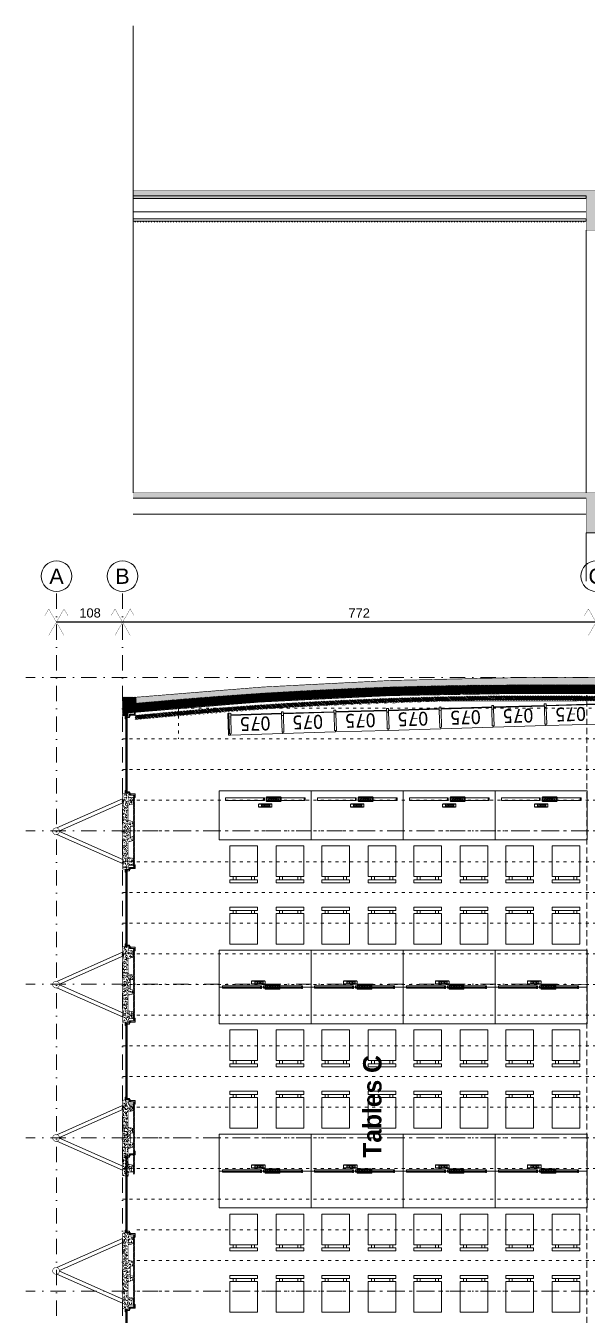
# Model space of a CAD drawing. Header units: millimetres. Extents: x 0 to 111176, y 95213 to 141729.
# Drawn here: x 55818 to 56733, y 116196 to 118298 of the extents above; entities that cross this region are included whole.
import ezdxf
from ezdxf.enums import TextEntityAlignment as Align

# ---------------------------------------------------------------- set-up
doc = ezdxf.new("R2010")
doc.units = ezdxf.units.MM
for name, pattern in [('ACAD_ISO03W100', [30, 12, -18]), ('CONTINU', [0]), ('DISCONTINU', [0.75, 0.5, -0.25]), ('HIDDEN2', [0.1875, 0.125, -0.0625]), ('TIRETPT2', [0.5, 0.25, -0.125, 0, -0.125])]:
    doc.linetypes.add(name, pattern=pattern)
doc.layers.get('Defpoints').update_dxf_attribs({"lineweight": 9})
doc.layers.add('CDP', color=7, linetype='Continuous', lineweight=9, true_color=0x364259)
doc.layers.add('STR_BOLLARD', color=7, linetype='Continuous', lineweight=9, true_color=0x1c1c1c)
for name, color, linetype, lineweight in [('CFO_ECL_Lampe-tables_Silvera', 2, 'Continuous', 9), ('CFO_PC_SILVERA', 232, 'Continuous', 9), ('MEN_Ext', 115, 'Continuous', 9), ('MOB_chaises-tables_Silvera', 27, 'Continuous', 9), ('MOB_etageres_BRM', 37, 'Continuous', 9), ('MOB_texte_Silvera', 196, 'Continuous', 9), ('STR_BOLLARD_Axes', 252, 'Continuous', 9), ('STR_BOLLARD_projeté', 251, 'Continuous', 9)]:
    doc.layers.add(name, color=color, linetype=linetype, lineweight=lineweight)
doc.layers.add('Invisible', color=52, linetype='Continuous', lineweight=9, plot=False)
doc.styles.add('Arial-15', font='arial.ttf', dxfattribs={"height": 15})
doc.styles.add('Arial-20', font='arial.ttf', dxfattribs={"height": 20})
doc.styles.add('BOLD', font='BOLD')
doc.styles.get("Standard").update_dxf_attribs({"font": 'arial.ttf'})
doc.dimstyles.new('Cote-15', dxfattribs={"dimtxt": 15, "dimasz": 15, "dimexe": 1.25, "dimexo": 0.625, "dimgap": 7.5, "dimtad": 1, "dimdec": 0, "dimrnd": 0.025, "dimtxsty": 'Arial-15', "dimblk": 'ARCHTICK', "dimcen": 2.5, "dimse1": 1, "dimse2": 1, "dimazin": 0, "dimtfac": 1, "dimtmove": 1, "dimatfit": 3, "dimfxl": 1, "dimarcsym": 0})

# ---------------------------------------------------------------- blocks, each defined once
blk = doc.blocks.new('panneau+contreventement')
at = {"lineweight": 5}
h = blk.add_hatch(dxfattribs=at)
h.set_pattern_fill('AR-CONC', color=252, scale=0.04, angle=360, style=0)
h.set_pattern_definition([(49.99999999999994, (6.955815479159355e-08, 17.59999999470892), (7.287386759840159, -0.6375634215561317), [0.7619999999999998, -8.381999999999998]), (354.9999999999999, (6.955815479159355e-08, 17.59999999470892), (-1.409736856998765, 7.642273809561408), [0.6096, -6.7056233668]), (100.4514446999998, (0.6072803495580956, 17.54686985470835), (5.877649883614139, 7.004710076487798), [0.6476003520000001, -7.123609784]), (46.18419999999995, (6.955815479159355e-08, 19.63199999470817), (10.8431616356852, -1.681693117309098), [1.143, -12.573]), (96.63555760999995, (0.9035960695582617, 19.49185999470865), (9.49616536206013, 9.89704498390885), [0.9714009256, -10.6854243264]), (351.18415117, (6.955815479159355e-08, 19.63199999470817), (9.496165362599092, 9.897044983421296), [0.9143986827999999, -10.0583892768]), (20.99999999999999, (1.016000069557776, 19.12399999471018), (6.064575650765295, -4.090607927483512), [0.7619999999999999, -8.382]), (326, (1.016000069557776, 19.12399999471018), (2.472081133905891, 7.367518644892768), [0.6096, -6.7056]), (71.45144499999996, (1.521381373558143, 18.78311599870722), (8.53665677114865, 3.2769107554362), [0.647600352, -7.123597503999998]), (37.49999999999993, (6.955815479159355e-08, 17.59999999470892), (0.1235441300236765, 3.382201554926124), [0, -6.624319999999999, 0, -6.8072, 0, -6.731]), (7.499999999999964, (6.955815479159355e-08, 17.59999999470892), (2.672786500412234, 4.007222992724778), [0, -3.88112, 0, -6.47192, 0, -2.5654]), (327.4999999999998, (-2.265679930442275, 17.59999999470892), (5.423623806674856, -0.2291497597069439), [0, -2.54, 0, -7.9248, 0, -10.5156]), (317.4999999999999, (-3.281679930441896, 17.59999999470892), (5.925167255440723, 1.017059641333315), [0, -3.302, 0, -5.26288, 0, -7.4676])])
h.paths.add_polyline_path([(8.000000000007276, 16.62599197128293), (8.000000000007276, 12.62599197128293), (-8, 12.62599197128293), (-8, 16.62599197128293), (-15.27348650529757, 16.62599197128293), (-17.5, 9), (-42.54545454565005, 9), (-44.5, 17.59999999831052), (-55.5, 17.59999999831052), (-55.5, 10), (-62.5, 9), (-61.5, 0), (61.5, 0), (62.5, 9), (55.5, 10), (55.5, 17.59999999831052), (44.5, 17.59999999831052), (42.5, 9), (17.50000000000728, 9), (15.72651349470971, 16.62599197128293)])
at = {"layer": 'CDP'}
h = blk.add_hatch(dxfattribs=at)
h.set_pattern_fill('ANSI31', color=256, scale=5)
h.set_pattern_definition([(45, (0, 0), (-0.4419417382415922, 0.4419417382415922), [])])
h.paths.add_polyline_path([(-59, 17.59999999831052), (-59, 19.3999999983098), (58.99999999767169, 19.3999999983098), (58.99999999767169, 17.59999999831052)])
at = {"linetype": 'Continuous', "lineweight": 5, "const_width": 0.8799999952316284}
blk.add_lwpolyline([(8.000000000007276, 16.62599197128293), (8.000000000007276, 12.62599197128293), (-8, 12.62599197128293), (-8, 16.62599197128293), (-15.27348650529757, 16.62599197128293), (-17.5, 9), (-42.54545454565005, 9), (-44.5, 17.59999999831052), (-55.5, 17.59999999831052), (-55.5, 10), (-62.5, 9), (-61.5, 0), (61.5, 0), (62.5, 9), (55.5, 10), (55.5, 17.59999999831052), (44.5, 17.59999999831052), (42.5, 9), (17.50000000000728, 9), (15.72651349470971, 16.62599197128293)], close=True, dxfattribs=at)
for points in [[(-5.29915068641867, -107.0272467950708), (-52.79727948180198, 0.03446815508141299)], [(-0.5113040249361802, -103.0238181007117), (-46.75775930929467, 1.216600178464432)], [(0.5113040249361802, -103.0238181007117), (46.75775930929467, 1.216600178464432)], [(5.29915068641867, -107.0272467950708), (52.79727948180198, 0.03446815508141299)], [(52.79745963354026, 0), (46.20254036645974, 0)]]:
    blk.add_lwpolyline(points)
at = {"const_width": 0.8}
blk.add_lwpolyline([(4.886542232529791, -105.9757763550551, 128.1178204295244), (4.962955946750299, -106.1295426030811, 0.007805315424875689)], format="xyb", close=True, dxfattribs=at)
at = {"layer": 'CDP', "const_width": 0.2}
blk.add_lwpolyline([(-59, 17.59999999831052), (-59, 19.3999999983098), (58.99999999767169, 19.3999999983098), (58.99999999767169, 17.59999999831052), (-59, 17.59999999831052)], close=True, dxfattribs=at)
blk = doc.blocks.new('Pignon')
h = blk.add_hatch()
h.set_pattern_fill('ANSI31', color=252, scale=10)
h.set_pattern_definition([(45, (0, 0), (-0.8838834764831843, 0.8838834764831844), [])])
edge = h.paths.add_edge_path()
edge.add_arc((6713.68367833288, 648.0937936427963), 6784.142632293183, 180.0952500777031, 185.3816129100021, ccw=False)
edge.add_line((-70.44957941338726, 636.8156537741324), (-70.44957941338708, 1386.815653774132))
edge.add_arc((6576.145764537498, 1382.040750896481), 6646.597059091748, 174.5629839039005, 179.9588388157768, ccw=False)
edge.add_line((-40.5479746068886, 2011.815653774132), (-50.48353849775594, 2011.815653774132))
edge.add_line((-50.48353849775594, 2011.815653774132), (-50.48353849775594, 2033.815653774132))
edge.add_line((-50.48353849775594, 2033.815653774132), (-38.75141834801798, 2033.815653774132))
edge.add_line((-38.75141834801798, 2033.815653774132), (-20.48353849775594, 2033.815653774132))
edge.add_line((-20.48353849775594, 2033.815653774132), (-19.48353848487568, 2024.755756784341))
edge.add_line((-19.48353848487568, 2024.755756784341), (-24.93839252719044, 2024.755756784341))
edge.add_arc((6465.743834761339, 1383.888228224312), 6522.244012976042, 174.3610897732515, 179.9745975727592)
edge.add_line((-56.49953719377663, 1386.779904102824), (-56.4995371937768, 636.8156537741324))
edge.add_arc((6685.920367476094, 650.0967867853515), 6742.432985160663, 180.1128603521101, 185.5470909639901)
edge.add_line((-24.93839252719044, -1.65259961229367), (-19.48353843155564, -1.65259961742686))
edge.add_line((-19.48353843155564, -1.652599617426858), (-20.48353849775595, -10.18292125897551))
edge.add_line((-20.48353849775594, -10.18292125897551), (-40.04876508979578, -10.18292125897551))
edge.add_line((-40.04876508979578, -10.18292125897551), (-50.48353849775594, -10.18292125897551))
edge.add_line((-50.48353849775594, -10.18292125897551), (-50.48353849775594, 11.81707874102449))
edge.add_line((-50.48353849775594, 11.81707874102449), (-40.55522752258912, 11.81707874102358))
at = {"lineweight": 5}
h = blk.add_hatch(dxfattribs=at)
h.set_pattern_fill('AR-CONC', color=252, scale=0.8, angle=360, style=0)
h.set_pattern_definition([(49.99999999999999, (0, 0), (5.738081460806028, -0.5020170798607624), [0.6000000000000001, -6.600000000000001]), (355, (0, 0), (-1.110010668903999, 6.017537069600095), [0.48, -5.28]), (100.45144446, (0.478173448, -0.04183475200000012), (4.628070773816898, 5.515519927749035), [0.5099215359999999, -5.609136895999999]), (46.18420000000002, (3.91886975727153e-16, 1.6), (8.53793064537258, -1.324154246344614), [0.8999999999999999, -9.899999999999999]), (96.63563548999994, (0.7114939600000003, 1.489653544), (7.477295565393829, 7.792948806196402), [0.764882736, -8.413710079999998]), (351.1841639899999, (3.91886975727153e-16, 1.6), (7.477295560438187, 7.79294880215992), [0.7200000000000001, -7.920000008]), (21, (0.8000000000000004, 1.2), (4.775256416947693, -3.220951125322712), [0.6000000000000001, -6.600000000000001]), (326.0000000000001, (0.8000000000000004, 1.2), (1.946522655372655, 5.801200360374824), [0.48, -5.28]), (71.45144474000001, (1.197938032, 0.9315874079999997), (6.72177901383977, 2.580249222450829), [0.50992152, -5.609136895999999]), (37.50000000000004, (0, 0), (0.09727884253832601, 2.663150830650492), [0, -5.215999999999999, 0, -5.359999999999999, 0, -5.3]), (7.499999999999974, (0, 0), (2.10455629953719, 3.155293695058881), [0, -3.056, 0, -5.096, 0, -2.02]), (327.5, (-1.784, 4.369539779357756e-16), (4.270579489379272, -0.1804389738750391), [0, -2, 0, -6.24, 0, -8.28]), (317.5, (-2.584, 6.328974657993521e-16), (4.66548935473909, 0.8008398586585408), [0, -2.6, 0, -4.144, 0, -5.88])])
edge = h.paths.add_edge_path()
edge.add_arc((6514.570729589548, 643.1657927447177), 6585.023370820036, 180.05525207706, 185.4136591410671, ccw=False)
edge.add_line((-70.44957941338726, 636.8156537741324), (-70.44957941338708, 1386.815653774132))
edge.add_arc((6616.604850319538, 1380.105084346262), 6687.057796815635, 174.5793199602518, 179.9425027594255, ccw=False)
edge.add_line((-40.5479746068886, 2011.815653774132), (-50.48353849775594, 2011.815653774132))
edge.add_arc((7091.866723411993, 1332.980745925604), 7174.537204302169, 174.570709958592, 179.5700709511673)
edge.add_line((-82.46850005038141, 1386.815653774132), (-82.29857736689354, 636.8156537741324))
edge.add_arc((7157.214627704398, 692.0280776829677), 7239.723741839565, 180.4369599787104, 185.3911985980951)
edge.add_line((-50.48353849775594, 11.81707874102449), (-40.55522752259276, 11.81707874102358))
edge.add_line((-40.55522752259276, 11.81707874102358), (-41.080152220522, 21.89748511193011))
at = {"ltscale": 50, "const_width": 1}
blk.add_lwpolyline([(-40.55522752258912, 11.81707874102358, -0.0230702008294989), (-70.44957941338726, 636.8156537741324), (-70.44957941338726, 1386.815653774132, -0.02354820973225472), (-40.5479746068886, 2011.815653774132), (-50.48353849775594, 2011.815653774132), (-50.48353849775594, 2033.815653774132), (-38.75141834801798, 2033.815653774132), (-20.48353849775594, 2033.815653774132), (-19.48353848487568, 2024.755756784341), (-24.93839252719044, 2024.755756784341, 0.02449844776779151), (-56.49953719377663, 1386.779904102824), (-56.49953719377663, 636.8156537741324, 0.02371574882550749), (-24.93839252719044, -1.65259961229367), (-19.48353843155564, -1.652599617426858), (-20.48353849775594, -10.18292125897551), (-40.04876508979578, -10.18292125897551), (-50.48353849775594, -10.18292125897551), (-50.48353849775594, 11.81707874102449), (-40.55522752258912, 11.81707874102358)], format="xyb", close=True, dxfattribs=at)
at = {"const_width": 1}
blk.add_lwpolyline([(-41.080152220522, 21.89748511193011, -0.02338472269243292), (-70.44957941338726, 636.8156537741324), (-70.44957941338726, 1386.815653774132, -0.02340557217351407), (-40.5479746068886, 2011.815653774132), (-50.48353849775594, 2011.815653774132, 0.02181728809893834), (-82.46850005038141, 1386.815653774132), (-82.29857736689337, 636.8156537741324, 0.02162031173250202), (-50.48353849775594, 11.81707874102449), (-40.55522752259276, 11.81707874102358)], format="xyb", close=True, dxfattribs=at)
blk = doc.blocks.new('Fenetres Ext')
for points in [[(14.09999999846332, 3.400000005214679), (14.09999999846332, 4.400000005214679), (18.09999999846332, 4.400000005214679), (18.09999999846332, 3.400000005214679)], [(14.09999999846332, 1.400000005214679), (139.0999999735504, 1.400000005214679), (139.0999999735504, 3.400000005214679), (14.09999999846332, 3.400000005214679), (14.09999999846332, 1.400000005214679)], [(14.09999999846332, -2.599999994785321), (16.09999999846332, -2.599999994785321), (16.09999999846332, 1.400000005214679), (14.09999999846332, 1.400000005214679)], [(139.0999999735504, 3.400000005214679), (139.0999999735504, 4.400000005214679), (135.0999999735504, 4.400000005214679), (135.0999999735504, 3.400000005214679)], [(139.0999999735504, -2.599999994785321), (137.0999999735504, -2.599999994785321), (137.0999999735504, 1.400000005214679), (139.0999999735504, 1.400000005214679)], [(6.599999998463318, -10.59999999478532), (10.59999999846332, -10.59999999478532), (10.59999999846332, -3.599999994785321), (11.59999999846332, -3.599999994785321), (11.59999999846332, -4.585936534454959), (12.59999999972251, -4.585936534454959), (12.59999999846332, -11.59999999478532), (6.599999998463318, -11.59999999478532)], [(10.59999999846332, -3.599999994785321), (14.09999999846332, -3.599999994785321), (14.09999999846332, -2.599999994785321), (10.59999999846332, -2.599999994785321), (10.59999999846332, -3.599999994785321)], [(142.5999999735504, -3.599999994785321), (139.0999999735504, -3.599999994785321), (139.0999999735504, -2.599999994785321), (142.5999999735504, -2.599999994785321), (142.5999999735504, -3.599999994785321)], [(146.5999999735504, -10.59999999478532), (142.5999999735504, -10.59999999478532), (142.5999999735504, -3.599999994785321), (141.5999999735504, -3.599999994785321), (141.5999999735504, -4.585936534454959), (140.5999999722912, -4.585936534454959), (140.5999999735504, -11.59999999478532), (146.5999999735504, -11.59999999478532)]]:
    blk.add_lwpolyline(points, close=True)
blk.add_lwpolyline([(14.09999999846332, 2.400000005214679), (139.0999999735504, 2.400000005214679)])
blk = doc.blocks.new('Axe-construction')
at = {"const_width": 0.4}
for points in [[(-18.71420953128381, 10.80465391055782), (-12.47613968752262, 21.60930782111564), (12.47613968752262, -21.60930782111564)], [(18.71420953128381, 10.80465391055782), (12.47613968752262, 21.60930782111564), (-12.47613968752262, -21.60930782111564)]]:
    blk.add_lwpolyline(points, dxfattribs=at)
blk = doc.blocks.new('n°-axe')
at = {"layer": 'STR_BOLLARD_Axes', "linetype": 'CONTINU', "ltscale": 60}
blk.add_circle((0, -25), 25, dxfattribs=at)
at = {"layer": 'STR_BOLLARD_Axes', "style": 'Arial-20'}
blk.add_attdef('AXE', text='', height=25, dxfattribs=at).set_placement((0, -25), align=Align.MIDDLE_CENTER)
blk = doc.blocks.new('*D338')
at = {"layer": 'Defpoints', "color": 0, "transparency": 16777216}
for p in [(55867.710501661, 117326.1495755317), (55867.710501661, 117326.1495755683), (55975.71058798274, 117326.1495754952)]:
    blk.add_point(p, dxfattribs=at)
at = {"layer": 'STR_BOLLARD_Axes', "color": 0, "lineweight": -2, "transparency": 16777216}
blk.add_line((55975.71058798274, 117326.1495755317), (55867.710501661, 117326.1495755683), dxfattribs=at)
at = {"layer": 'STR_BOLLARD_Axes', "color": 0, "lineweight": 5, "transparency": 16777216, "insert": (55922.64936283822, 117341.1598412554), "char_height": 15, "attachment_point": 5, "rotation": 359.99999998061503, "style": 'Arial-15'}
blk.add_mtext('108', dxfattribs=at)
blk = doc.blocks.new('_None')
blk = doc.blocks.new('*D339')
at = {"layer": 'Defpoints', "color": 0, "transparency": 16777216}
for p in [(55975.71334296966, 117326.1544963472), (55975.71334296966, 117326.1544964203), (56747.70692395438, 117326.1544962741)]:
    blk.add_point(p, dxfattribs=at)
at = {"layer": 'STR_BOLLARD_Axes', "color": 0, "lineweight": -2, "transparency": 16777216}
blk.add_line((56747.70692395438, 117326.1544963472), (55975.71334296966, 117326.1544964203), dxfattribs=at)
at = {"layer": 'STR_BOLLARD_Axes', "color": 0, "lineweight": 5, "transparency": 16777216, "insert": (56361.44274051739, 117341.0143230907), "char_height": 15, "attachment_point": 5, "rotation": 359.9999999945751, "style": 'Arial-15'}
blk.add_mtext('772', dxfattribs=at)
blk = doc.blocks.new('Chaise')
for points in [[(-55, 45.07200366808684), (-55, 0.07200366808683611), (-60, 0.07200366808683611), (-60, 45.07200366808684)], [(-50, 0.02530024529551156), (-50, 45.02530024529551), (0, 45.02530024529551), (0, 0)], [(-55, 34.80737518194655), (-50, 34.80737518194655), (-50, 39.80737518194655), (-55, 39.80737518194655)], [(-55, 4.807375181946554), (-50, 4.807375181946554), (-50, 9.807375181946554), (-55, 9.807375181946554)]]:
    blk.add_lwpolyline(points, close=True)
blk = doc.blocks.new('ELTI parement SF')
for p, q in [((0.01500000000000057, 0), (0, 0)), ((0, -0.3320000000000007), (0, 0)), ((0.01500000000000057, -0.3560000000000016), (0.01500000000000057, 0)), ((-0.01500000000000057, -0.3320000000000007), (-0.01500000000000057, -0.3560000000000016)), ((-0.01500000000000057, -0.3320000000000007), (0, -0.3320000000000007)), ((-0.01500000000000057, -0.3560000000000016), (0.01500000000000057, -0.3560000000000016))]:
    blk.add_line(p, q)
blk = doc.blocks.new('*U161')
for p, q in [((0.002522263906063625, 0.2809599066461944), (-0.003078514305980995, 0.009017575841627351)), ((0.003757729688132255, 0.3409471855001414), (0.002522263906063625, 0.2809599066461944)), ((0.002522263906063625, 0.2809599066461944), (0.03251590333303885, 0.2803421737551601)), ((0.03375136911510748, 0.340329452609107), (0.003757729688132255, 0.3409471855001414)), ((0.02691512512099423, 0.008399842950593), (0.03251590333303885, 0.2803421737551601)), ((0.03251590333303885, 0.2803421737551601), (0.03375136911510748, 0.340329452609107)), ((0.8605551925324493, 0.288293622814), (0.03303068074223772, 0.3053368732776405)), ((0.8607611034961273, 0.2982915026229893), (0.03323659170591579, 0.3153347530866298)), ((0.8600404151232541, 0.2632989232915229), (0.8544396369112095, -0.008643407513044123)), ((0.8612758809053227, 0.3232862021454699), (0.8600404151232541, 0.2632989232915229)), ((0.8600404151232541, 0.2632989232915229), (0.8900340545502292, 0.2626811904004887)), ((0.8912695203322978, 0.3226684692544355), (0.8612758809053227, 0.3232862021454699)), ((0.8844332763381846, -0.009261140404078477), (0.8900340545502292, 0.2626811904004887)), ((0.8900340545502292, 0.2626811904004887), (0.8912695203322978, 0.3226684692544355)), ((1.718073343749638, 0.2706326394593285), (0.8905488319594269, 0.287675889922969)), ((1.718279254713317, 0.2806305192683178), (0.890754742923105, 0.2976737697319584)), ((1.717558566340443, 0.2456379399368515), (1.711957788128399, -0.02630439086771557)), ((1.718794032122512, 0.3056252187907984), (1.717558566340443, 0.2456379399368515)), ((1.717558566340443, 0.2456379399368515), (1.747552205767418, 0.2450202070458172)), ((1.748787671549487, 0.305007485899764), (1.718794032122512, 0.3056252187907984)), ((1.741951427555374, -0.02692212375874993), (1.747552205767418, 0.2450202070458172)), ((1.747552205767418, 0.2450202070458172), (1.748787671549487, 0.305007485899764)), ((2.575591494966828, 0.252971656104657), (1.748066983176616, 0.2700149065682976)), ((2.575797405930506, 0.2629695359136464), (1.748272894140294, 0.2800127863772869)), ((2.575076717557633, 0.22797695658218), (2.569475939345588, -0.04396537422238703)), ((2.576312183339701, 0.287964235436127), (2.575076717557633, 0.22797695658218)), ((2.575076717557633, 0.22797695658218), (2.605070356984608, 0.2273592236911458)), ((2.606305822766676, 0.2873465025450926), (2.576312183339701, 0.287964235436127)), ((2.599469578772563, -0.04458310711342138), (2.605070356984608, 0.2273592236911458)), ((2.605070356984608, 0.2273592236911458), (2.606305822766676, 0.2873465025450926)), ((3.433109646184017, 0.2353106727499856), (2.605585134393805, 0.2523539232136261)), ((3.433315557147695, 0.2453085525589749), (2.605791045357484, 0.2623518030226155)), ((3.432594868774822, 0.2103159732275086), (3.426994090562777, -0.06162635757705849)), ((3.43383033455689, 0.2703032520814555), (3.432594868774822, 0.2103159732275086)), ((3.432594868774822, 0.2103159732275086), (3.462588508201797, 0.2096982403364743)), ((3.463823973983866, 0.2696855191904211), (3.43383033455689, 0.2703032520814555)), ((3.462588508201797, 0.2096982403364743), (3.463823973983866, 0.2696855191904211)), ((4.290627797401206, 0.2176496893953141), (3.463103285610995, 0.2346929398589547)), ((4.290833708364884, 0.2276475692043035), (3.463309196574673, 0.244690819667944)), ((4.29134848577408, 0.2526422687267841), (4.290113019992011, 0.1926549898728371)), ((4.321342125201054, 0.2520245358357497), (4.29134848577408, 0.2526422687267841)), ((4.320106659418986, 0.1920372569818029), (4.321342125201054, 0.2520245358357497)), ((5.148145948618395, 0.1999887060406427), (4.320621436828183, 0.2170319565042832)), ((5.148351859582073, 0.209986585849632), (4.320827347791862, 0.2270298363132726)), ((5.148866636991269, 0.2349812853721126), (5.1476311712092, 0.1749940065181657)), ((5.178860276418243, 0.2343635524810782), (5.148866636991269, 0.2349812853721126)), ((5.177624810636175, 0.1743762736271314), (5.178860276418243, 0.2343635524810782)), ((6.006384788208458, 0.2173203020174412), (6.005149322426389, 0.1573330231634942)), ((6.036378427635433, 0.2167025691264068), (6.006384788208458, 0.2173203020174412)), ((6.035142961853365, 0.1567152902724599), (6.036378427635433, 0.2167025691264068)), ((-0.003078514305980995, 0.009017575841627351), (0.02691512512099423, 0.008399842950593)), ((0.01191830540750662, 0.008708709396110174), (0.01144471019104697, -0.01428641416456965)), ((3.456987729989752, -0.06224409046809284), (3.462588508201797, 0.2096982403364743)), ((4.290113019992011, 0.1926549898728371), (4.284512241779966, -0.07928734093172994)), ((4.290113019992011, 0.1926549898728371), (4.320106659418986, 0.1920372569818029)), ((4.314505881206942, -0.0799050738227643), (4.320106659418986, 0.1920372569818029)), ((5.1476311712092, 0.1749940065181657), (5.142030392997155, -0.09694832428640139)), ((5.1476311712092, 0.1749940065181657), (5.177624810636175, 0.1743762736271314)), ((5.17202403242413, -0.09756605717743574), (5.177624810636175, 0.1743762736271314)), ((6.005664099835585, 0.1823277226859712), (5.178139588045373, 0.1993709731496117)), ((6.005870010799263, 0.1923256024949606), (5.178345499009051, 0.2093688529586011)), ((6.005149322426389, 0.1573330231634942), (5.999548544214345, -0.1146093076410729)), ((6.005149322426389, 0.1573330231634942), (6.035142961853365, 0.1567152902724599)), ((6.02954218364132, -0.1152270405321072), (6.035142961853365, 0.1567152902724599)), ((0.8689628614082374, -0.03194739751924112), (0.01144471019104697, -0.01428641416456965)), ((0.8544396369112095, -0.008643407513044123), (0.8844332763381846, -0.009261140404078477)), ((0.869436456624697, -0.0089522739585613), (0.8689628614082374, -0.03194739751924112)), ((1.726481012625427, -0.04960838087391257), (0.8689628614082362, -0.0319473975192411)), ((1.711957788128399, -0.02630439086771557), (1.741951427555374, -0.02692212375874993)), ((1.726954607841886, -0.02661325731323275), (1.726481012625427, -0.04960838087391257)), ((2.583999163842616, -0.06726936422858404), (1.726481012625425, -0.04960838087391255)), ((2.569475939345588, -0.04396537422238703), (2.599469578772563, -0.04458310711342138)), ((2.584472759059075, -0.04427424066790421), (2.583999163842616, -0.06726936422858404)), ((3.441517315059805, -0.08493034758325549), (2.583999163842615, -0.06726936422858401)), ((3.426994090562777, -0.06162635757705849), (3.456987729989752, -0.06224409046809284)), ((3.441990910276265, -0.06193522402257566), (3.441517315059805, -0.08493034758325549)), ((4.299035466276994, -0.1025913309379269), (3.441517315059804, -0.08493034758325546)), ((4.284512241779966, -0.07928734093172994), (4.314505881206942, -0.0799050738227643)), ((4.299509061493454, -0.07959620737724711), (4.299035466276994, -0.1025913309379269)), ((5.156553617494183, -0.1202523142925984), (4.299035466276993, -0.1025913309379269)), ((5.142030392997155, -0.09694832428640139), (5.17202403242413, -0.09756605717743574)), ((5.157027212710643, -0.09725719073191856), (5.156553617494183, -0.1202523142925984)), ((6.014071768711373, -0.1379132976472698), (5.156553617494183, -0.1202523142925984)), ((5.999548544214345, -0.1146093076410729), (6.02954218364132, -0.1152270405321072)), ((6.014545363927832, -0.11491817408659), (6.014071768711373, -0.1379132976472698))]:
    blk.add_line(p, q)
at = {"color": 255, "lineweight": 5}
for p, q in [((0.4783410951977645, 0.1531351739525536), (0.3943589048022373, 0.1548648260474462)), ((1.335859246414954, 0.1354741905978822), (1.251877056019427, 0.1372038426927747)), ((2.193377397632143, 0.1178132072432107), (2.109395207236616, 0.1195428593381033)), ((3.050895548849332, 0.1001522238885393), (2.966913358453805, 0.1018818759834318)), ((3.908413700066522, 0.08249124053386782), (3.824431509670994, 0.08422089262876038)), ((4.76593185128371, 0.06483025717919637), (4.681949660888183, 0.06655990927408893)), ((5.6234500025009, 0.0471692738245249), (5.539467812105372, 0.04889892591941747))]:
    blk.add_line(p, q, dxfattribs=at)
at = {"xscale": -1, "rotation": 358.8201336966677}
blk.add_blockref('ELTI parement SF', (0.003757729688132255, 0.3409471855001414), dxfattribs=at)
at = {"rotation": 358.8201336966677}
blk.add_blockref('ELTI parement SF', (6.036378427635434, 0.2167025691264068), dxfattribs=at)
blk = doc.blocks.new('*U162')
at = {"color": 252}
note = blk.add_mtext_dynamic_manual_height_columns('{\\fTahoma|b0|i0|c0|p34;075\\P}', width=0.484500145644688, gutter_width=12.5, heights=[0.2886241178930504, 0], dxfattribs=dict(at, insert=(-0.2405922367439448, 0.1171246317955816), char_height=0.225, attachment_point=1))
for column, words in zip(note.columns.linked_columns, ['{\\fTahoma|b0|i0|c0|p34;\\P}']):
    column.text = words
blk = doc.blocks.new('BRM_etageres-fond')
at = {"extrusion": (0, 0, -1), "zscale": -100}
for name, p, xscale, yscale, rotation in [('*U161', (-1.350082465614832, 1.943498930396345), 99.99999999999999, 99.99999999999999, 86.48041406268212), ('*U162', (28.24289056131238, 560.8264920256297), -100, 100, 265.3005477593468), ('*U162', (21.21584189787973, 475.3448361743212), -100, 100, 265.3005477593468), ('*U162', (14.1887932344398, 389.8631803230128), -100, 100, 265.3005477593468), ('*U162', (7.161744571007148, 304.3815244717025), -100, 100, 265.3005477593468), ('*U162', (0.1346959075672203, 218.899868620394), -100, 100, 265.3005477593468), ('*U162', (-6.892352755872707, 133.4182127690838), -100, 100, 265.3005477593468), ('*U162', (-13.91940141931263, 47.93655691777531), -100, 100, 265.3005477593468)]:
    blk.add_blockref(name, p, dxfattribs=dict(at, xscale=xscale, yscale=yscale, rotation=rotation))
blk = doc.blocks.new('Bachmann_4pc')
for p, q in [((-5457.863534077445, -12904.34051834786), (-5678.863534077445, -12904.34051834786)), ((-5457.863534077445, -12949.34051834786), (-5678.863534077445, -12949.34051834786))]:
    blk.add_line(p, q)
blk.add_lwpolyline([(-5678.863534077445, -12963.34051834786), (-5457.863534077445, -12963.34051834786, 0.414213562373095), (-5447.863534077445, -12953.34051834786), (-5447.863534077445, -12900.34051834786, 0.414213562373095), (-5457.863534077445, -12890.34051834786), (-5678.863534077445, -12890.34051834786, 0.414213562373095), (-5688.863534077445, -12900.34051834786), (-5688.863534077445, -12953.34051834786, 0.414213562373095)], format="xyb", close=True)
for points in [[(-5678.863534077445, -12953.34051834786), (-5457.863534077445, -12953.34051834786), (-5457.863534077445, -12900.34051834786), (-5678.863534077445, -12900.34051834786)], [(-5658.363534077445, -12949.34051834786), (-5613.363534077445, -12949.34051834786), (-5613.363534077445, -12904.34051834786), (-5658.363534077445, -12904.34051834786)], [(-5613.363534077445, -12949.34051834786), (-5568.363534077445, -12949.34051834786), (-5568.363534077445, -12904.34051834786), (-5613.363534077445, -12904.34051834786)], [(-5568.363534077445, -12949.34051834786), (-5523.363534077445, -12949.34051834786), (-5523.363534077445, -12904.34051834786), (-5568.363534077445, -12904.34051834786)], [(-5523.363534077445, -12949.34051834786), (-5478.363534077445, -12949.34051834786), (-5478.363534077445, -12904.34051834786), (-5523.363534077445, -12904.34051834786)]]:
    blk.add_lwpolyline(points, close=True)
for centre, radius in [((-5635.863534077445, -12926.84051834786), 20.67260671219405), ((-5644.933208061349, -12918.05941293032), 1.957086742030251), ((-5635.863534077445, -12935.72847272094), 1.957086742030251), ((-5626.793860093541, -12918.05941293032), 1.957086742030251), ((-5590.863534077445, -12926.84051834786), 20.67260671219405), ((-5599.933208061349, -12918.05941293032), 1.957086742030251), ((-5590.863534077445, -12935.72847272094), 1.957086742030251), ((-5581.793860093541, -12918.05941293032), 1.957086742030251), ((-5545.863534077445, -12926.84051834786), 20.67260671219405), ((-5554.933208061349, -12918.05941293032), 1.957086742030251), ((-5545.863534077445, -12935.72847272094), 1.957086742030251), ((-5536.793860093541, -12918.05941293032), 1.957086742030251), ((-5500.863534077445, -12926.84051834786), 20.67260671219405), ((-5509.933208061349, -12918.05941293032), 1.957086742030251), ((-5500.863534077445, -12935.72847272094), 1.957086742030251), ((-5491.793860093541, -12918.05941293032), 1.957086742030251)]:
    blk.add_circle(centre, radius)
blk = doc.blocks.new('bachmann 3 pc_bis')
at = {"linetype": 'DISCONTINU', "ltscale": 5}
blk.add_line((5.820766091346741e-11, 22.50000000000728), (-220.9999999999418, 22.50000000000728), dxfattribs=at)
at = {"linetype": 'Continuous', "ltscale": 5}
blk.add_line((5.820766091346741e-11, -22.49999999999272), (-220.9999999999418, -22.49999999999272), dxfattribs=at)
at = {"linetype": 'DISCONTINU', "ltscale": 5}
blk.add_lwpolyline([(-220.9999999999418, -26.49999999999272), (5.820766091346741e-11, -26.49999999999272), (5.820766091346741e-11, 26.5), (-220.9999999999418, 26.5)], close=True, dxfattribs=at)
at = {"linetype": 'Continuous', "ltscale": 5}
for points in [[(-170.0056103672832, -22.49999999999272), (-125.0056103672832, -22.49999999999272), (-125.0056103672832, 22.50000000000728), (-170.0056103672832, 22.50000000000728)], [(-125.0056103672832, -22.49999999999272), (-80.00561036728323, -22.49999999999272), (-80.00561036728323, 22.50000000000728), (-125.0056103672832, 22.50000000000728)], [(-80.00561036728323, -22.49999999999272), (-35.00561036728323, -22.49999999999272), (-35.00561036728323, 22.50000000000728), (-80.00561036728323, 22.50000000000728)]]:
    blk.add_lwpolyline(points, close=True, dxfattribs=at)
for centre, radius in [((-147.5056103672832, 7.275957614183426e-12), 20.67260671219405), ((-156.5752843512455, 8.781105417539948), 1.957086742030252), ((-138.4359363834374, 8.781105417539948), 1.957086742030252), ((-102.5056103672832, 7.275957614183426e-12), 20.67260671219405), ((-111.5752843512455, 8.781105417539948), 1.957086742030252), ((-93.43593638343737, 8.781105417539948), 1.957086742030252), ((-57.50561036728323, 7.275957614183426e-12), 20.67260671219405), ((-66.5752843512455, 8.781105417539948), 1.957086742030252), ((-48.43593638343737, 8.781105417539948), 1.957086742030252), ((-147.5056103672832, -8.887954373072716), 1.957086742030252), ((-102.5056103672832, -8.887954373072716), 1.957086742030252), ((-57.50561036728323, -8.887954373072716), 1.957086742030252)]:
    blk.add_circle(centre, radius, dxfattribs=at)
blk = doc.blocks.new('table_120x150_1')
at = {"layer": 'CFO_ECL_Lampe-tables_Silvera'}
for points in [[(14.2599989724622, 2.100000000000364), (14.2599989724622, -2.100000000000364), (15.7599989724622, -2.100000000000364), (15.7599989724622, 2.100000000000364)], [(14.2599989724622, -2), (77.7599989724622, -2), (77.7599989724622, 2), (14.2599989724622, 2)], [(80.95999897245929, 2.100000000000364), (80.95999897245929, -2.100000000000364), (82.45999897245929, -2.100000000000364), (82.45999897245929, 2.100000000000364)], [(80.95999897245929, -2), (144.4599989724593, -2), (144.4599989724593, 2), (80.95999897245929, 2)]]:
    blk.add_lwpolyline(points, close=True, dxfattribs=at)
at = {"layer": 'MOB_chaises-tables_Silvera'}
blk.add_line((0, 0), (150, 0), dxfattribs=at)
blk.add_lwpolyline([(0, -60), (150, -60), (150, 60), (0, 60)], close=True, dxfattribs=at)
at = {"layer": 'CFO_PC_SILVERA', "yscale": 0.1, "zscale": 0.1}
for name, p, xscale in [('Bachmann_4pc', (619.7863534077405, 1292.684051834786), 0.1), ('bachmann 3 pc_bis', (75.00000000000364, 7.264599134810851), -0.1)]:
    blk.add_blockref(name, p, dxfattribs=dict(at, xscale=xscale))
blk = doc.blocks.new('table_120x80')
at = {"layer": 'CFO_ECL_Lampe-tables_Silvera'}
for points in [[(-76.37364556471584, 64.34999999999854), (-139.8736455647158, 64.34999999999854), (-139.8736455647158, 68.34999999999854), (-76.37364556471584, 68.34999999999854)], [(-76.37364556471584, 68.44999999999709), (-76.37364556471584, 64.25), (-77.87364556471584, 64.25), (-77.87364556471584, 68.44999999999709)], [(-9.673645564718754, 64.34999999999854), (-73.17364556471875, 64.34999999999854), (-73.17364556471875, 68.34999999999854), (-9.673645564718754, 68.34999999999854)], [(-9.673645564718754, 68.44999999999709), (-9.673645564718754, 64.25), (-11.17364556471875, 64.25), (-11.17364556471875, 68.44999999999709)]]:
    blk.add_lwpolyline(points, close=True, dxfattribs=at)
at = {"layer": 'MOB_chaises-tables_Silvera'}
blk.add_lwpolyline([(-150, 0), (0, 0), (0, 80), (-150, 80)], close=True, dxfattribs=at)
at = {"layer": 'CFO_PC_SILVERA', "xscale": 0.1, "yscale": 0.1, "zscale": 0.1, "rotation": 180}
blk.add_blockref('Bachmann_4pc', (-617.9599989724593, -1226.33405183479), dxfattribs=at)
at = {"layer": 'CFO_PC_SILVERA', "xscale": 0.1, "yscale": 0.1, "zscale": 0.1}
blk.add_blockref('bachmann 3 pc_bis', (-63.95000000000618, 56.07713298151066), dxfattribs=at)

msp = doc.modelspace()

# ---------------------------------------------------------------- hatches: boundary and pattern name
at = {"layer": 'CDP', "ltscale": 5}
h = msp.add_hatch(dxfattribs=at)
h.set_pattern_fill('ANSI31', color=256, scale=15, angle=90)
h.set_pattern_definition([(135, (50623.70857334338, 125497.9819539807), (-1.325825214724777, -1.325825214724776), [])])
edge = h.paths.add_edge_path()
edge.add_line((55996.31314246016, 117167.2996921023), (55996.31314246016, 117174.2996921023))
edge.add_arc((56647.91133512999, 110543.6310225819), 6662.608138683407, 89.08148330872672, 95.6124565153483, ccw=False)
edge.add_line((56754.71596738883, 117205.3830428975), (56754.66906187126, 117197.4786746724))
edge.add_arc((56629.33796135534, 110803.5701545076), 6395.136749827424, 88.87705249568214, 95.6807451487189)
at = {"layer": 'STR_BOLLARD', "lineweight": 5}
h = msp.add_hatch(dxfattribs=at)
h.set_pattern_fill('AR-CONC', color=252, scale=0.05, angle=89.99999999999993, style=0)
h.set_pattern_definition([(140, (60764.64633341976, 78379.58845980477), (0.7969542769451651, 9.109233449800199), [0.9524999999999999, -10.4775]), (84.99999999999994, (60764.64633341976, 78379.58845980477), (-9.552842261951758, -1.762171071248455), [0.7619999999999999, -8.3820292085]), (190.4514446999998, (60764.71274609477, 78380.34756015477), (-8.755887595609746, 7.347062354517674), [0.8095004399999998, -8.904512229999996]), (136.1841999999999, (60762.10633341977, 78379.58845980477), (2.102116396636374, 13.55395204460649), [1.42875, -15.71625]), (186.6355576099998, (60762.28150841976, 78380.71795480477), (-12.37130622988606, 11.87020670257516), [1.214251157, -13.356780408]), (81.18415116999996, (60762.10633341977, 78379.58845980477), (-12.37130622927662, 11.87020670324886), [1.1429983535, -12.572986596]), (111, (60762.74133341976, 78380.85845980476), (5.113259909354389, 7.580719563456618), [0.9524999999999995, -10.47749999999999]), (55.99999999999996, (60762.74133341976, 78380.85845980476), (-9.20939830611596, 3.090101417382364), [0.761999999999998, -8.381999999999968]), (161.4514449999999, (60763.16743841476, 78381.49018643476), (-4.096138444295248, 10.67082096393581), [0.80950044, -8.904496879999998]), (127.5, (60764.64633341976, 78379.58845980477), (-4.227751943657655, 0.1544301625295959), [0, -8.28039999999997, 0, -8.50899999999997, 0, -8.41374999999997]), (97.49999999999993, (60764.64633341976, 78379.58845980477), (-5.009028740905972, 3.340983125515293), [0, -4.851399999999999, 0, -8.0899, 0, -3.20675]), (57.49999999999992, (60764.64633341976, 78376.75635980477), (0.2864371996336802, 6.779529758343569), [0, -3.175, 0, -9.905999999999999, 0, -13.1445]), (47.49999999999994, (60764.64633341976, 78375.48635980478), (-1.271324551666642, 7.406459069300904), [0, -4.1275, 0, -6.5786, 0, -9.334499999999998])])
h.paths.add_polyline_path([(55992.77530758059, 118030.0676587714), (56969.13496540709, 118030.0676587714), (56969.13496540709, 118021.0676587714), (56761.66874706873, 118021.0676587714), (56761.66874706873, 117965.0676587714), (56731.66874706873, 117965.0676587714), (56731.66874706873, 118021.0676587714), (55992.77530758059, 118021.0676587714)])
at = {"layer": 'STR_BOLLARD', "ltscale": 50}
h = msp.add_hatch(dxfattribs=at)
h.set_pattern_fill('HOUND', color=252, scale=0.5, angle=90)
h.set_pattern_definition([(90, (60264.64633345966, 77333.00638865691), (-0.7937499999999997, 3.175), [12.7, -6.35]), (180, (60264.64633345966, 77333.00638865691), (3.175, -0.7937500000000004), [12.7, -6.35])])
h.paths.add_polyline_path([(56731.66874706873, 118021.0676587714), (56731.66874706873, 118017.0676587714), (55992.77530758059, 118016.9827445842), (55992.77530758059, 118021.0676587714)])
at = {"layer": 'STR_BOLLARD', "linetype": 'CONTINU', "lineweight": 5}
h = msp.add_hatch(dxfattribs=at)
h.set_pattern_fill('ANSI31', color=252, angle=90, style=0)
h.set_pattern_definition([(135, (60765.71389670279, 78374.58847905131), (-2.245064030267288, -2.245064030267288), [])])
h.paths.add_polyline_path([(56731.66874706838, 117979.867678018), (56731.66874706838, 117978.0676780179), (55993.84287086361, 117978.0676780179), (55993.84287086361, 117979.867678018)])
at = {"layer": 'STR_BOLLARD', "lineweight": 5}
h = msp.add_hatch(dxfattribs=at)
h.set_pattern_fill('AR-CONC', color=252, scale=0.04, angle=89.99999999999993, style=0)
h.set_pattern_definition([(140, (60764.64633341976, 78379.58845980477), (0.6375634215561321, 7.287386759840159), [0.762, -8.382000000000001]), (84.99999999999994, (60764.64633341976, 78379.58845980477), (-7.642273809561408, -1.409736856998764), [0.6096, -6.7056233668]), (190.4514446999998, (60764.69946355977, 78380.19574008478), (-7.004710076487798, 5.877649883614139), [0.6476003519999999, -7.123609783999998]), (136.1841999999999, (60762.61433341977, 78379.58845980477), (1.681693117309099, 10.8431616356852), [1.143, -12.573]), (186.6355576099998, (60762.75447341977, 78380.49205580476), (-9.89704498390885, 9.49616536206013), [0.9714009256, -10.6854243264]), (81.18415116999996, (60762.61433341977, 78379.58845980477), (-9.897044983421296, 9.496165362599092), [0.9143986828, -10.0583892768]), (111, (60763.12233341976, 78380.60445980477), (4.090607927483512, 6.064575650765295), [0.7619999999999996, -8.381999999999994]), (55.99999999999996, (60763.12233341976, 78380.60445980477), (-7.367518644892768, 2.472081133905892), [0.6095999999999981, -6.705599999999984]), (161.4514449999999, (60763.46321741577, 78381.10984110877), (-3.276910755436199, 8.53665677114865), [0.6476003520000001, -7.123597503999999]), (127.5, (60764.64633341976, 78379.58845980477), (-3.382201554926124, 0.1235441300236767), [0, -6.624319999999985, 0, -6.807199999999986, 0, -6.730999999999986]), (97.49999999999993, (60764.64633341976, 78379.58845980477), (-4.007222992724778, 2.672786500412235), [0, -3.88112, 0, -6.47192, 0, -2.5654]), (57.49999999999992, (60764.64633341976, 78377.32277980477), (0.2291497597069442, 5.423623806674856), [0, -2.54, 0, -7.9248, 0, -10.5156]), (47.49999999999994, (60764.64633341976, 78376.30677980477), (-1.017059641333314, 5.925167255440723), [0, -3.302, 0, -5.26288, 0, -7.4676])])
h.paths.add_polyline_path([(55992.77530758059, 117528.0676587714), (56731.66874706873, 117528.0676587714), (56731.66874706873, 117472.0676587714), (56761.66874706873, 117472.0676587714), (56761.66874706873, 117528.0676587714), (57231.66874702883, 117528.0676587714), (57231.66874702883, 117472.0676587714), (57261.66874702883, 117472.0676587714), (57261.66874702883, 117528.0676587714), (57999.49462323359, 117528.0676587714), (57999.49462323359, 117537.0676587714), (55992.77530758059, 117537.0676587714)])

# ---------------------------------------------------------------- linework, layer by layer
at = {"layer": 'CDP', "lineweight": 5, "ltscale": 50}
msp.add_lwpolyline([(55992.77530758024, 117983.8809798899), (56731.66874706838, 117983.867678018), (56731.66874706838, 117979.867678018), (55992.77530758024, 117979.8809798899)], close=True, dxfattribs=at)
at = {"layer": 'CDP', "lineweight": 5, "ltscale": 50, "const_width": 0.25}
msp.add_lwpolyline([(56731.66874706838, 117979.867678018), (56731.66874706838, 117978.0676780179), (55993.84287086361, 117978.0676780179), (55993.84287086361, 117979.867678018), (56731.66874706838, 117979.867678018)], dxfattribs=at)
at = {"layer": 'CDP', "const_width": 0.2}
msp.add_lwpolyline([(55996.31314246016, 117167.2996921023), (55996.31314246016, 117174.2996921023, -0.02850446269282181), (56754.71596738883, 117205.3830428975), (56754.66906187126, 117197.4786746724, 0.02969543357057474)], format="xyb", close=True, dxfattribs=at)
at = {"layer": 'CDP', "const_width": 0.5}
msp.add_lwpolyline([(55992.84222393117, 116740.3081887764), (55992.84222393117, 116740.3081887764)], dxfattribs=at)
at = {"layer": 'Invisible', "ltscale": 50}
msp.add_lwpolyline([(56731.66874706873, 118021.0676587714), (56731.66874706873, 118017.0676587714), (55992.77530758059, 118016.9827445842), (55992.77530758059, 118021.0676587714)], close=True, dxfattribs=at)
at = {"layer": 'MEN_Ext'}
msp.add_line((55993.04498594233, 116736.3081888414), (55993.04498594233, 116736.3081888414), dxfattribs=at)
at = {"layer": 'STR_BOLLARD', "lineweight": 5, "ltscale": 50}
for points in [[(55992.77530758059, 117537.0676587714), (55992.77530758059, 118298.4249211388)], [(56731.66874706873, 117995.0676587714), (55992.77530758059, 117995.0676587714)], [(56731.66874706873, 117965.0676587714), (56731.66874706873, 117537.0676587714)], [(56731.66874706873, 117528.0676587714), (55992.77530758059, 117528.0676587714)], [(56731.66874706873, 117502.0676587714), (55992.77530758059, 117502.0676587714)], [(56761.66874706873, 117472.0676587714), (56731.66874706873, 117472.0676587714)], [(56731.66874706873, 117472.0676587714), (56731.66874706873, 117393.0331570642)]]:
    msp.add_lwpolyline(points, dxfattribs=at)
at = {"layer": 'STR_BOLLARD', "lineweight": 5, "ltscale": 50, "const_width": 0.5}
msp.add_lwpolyline([(55992.77530758059, 118030.0676587714), (56969.13496540709, 118030.0676587714), (56969.13496540709, 118021.0676587714), (56761.66874706873, 118021.0676587714), (56761.66874706873, 117965.0676587714), (56731.66874706873, 117965.0676587714), (56731.66874706873, 118021.0676587714), (55992.77530758059, 118021.0676587714)], close=True, dxfattribs=at)
at = {"layer": 'STR_BOLLARD', "lineweight": 5, "ltscale": 50}
msp.add_lwpolyline([(55992.77530758059, 117528.0676587714, 0.5, 0.5, 0), (56731.66874706873, 117528.0676587714, 0.5, 0.5, 0), (56731.66874706873, 117472.0676587714, 0.5, 0.5, 0), (56761.66874706873, 117472.0676587714, 0.5, 0.5, 0), (56761.66874706873, 117528.0676587714, 0.5, 0.5, 0), (57231.66874702883, 117528.0676587714, 0.5, 0.5, 0), (57231.66874702883, 117472.0676587714, 0.5, 0.5, 0), (57261.66874702883, 117472.0676587714, 0.5, 0.5, 0), (57261.66874702883, 117528.0676587714, 0.5, 0.5, 0), (57999.49462323359, 117528.0676587714, 0, 0, 0), (57999.49462323359, 117537.0676587714, 0.5, 0.5, 0), (55992.77530758059, 117537.0676587714, 0, 0, 0)], format="xyseb", close=True, dxfattribs=at)
at = {"layer": 'STR_BOLLARD', "linetype": 'HIDDEN2', "ltscale": 80}
msp.add_lwpolyline([(56732.54203476239, 109988.8081859174), (56732.81097498891, 117206.8892589521)], dxfattribs=at)
at = {"layer": 'STR_BOLLARD_Axes', "linetype": 'TIRETPT2', "ltscale": 100}
for points in [[(55867.70692395439, 109131.2604451713), (55867.86275990634, 117376.152628442)], [(55975.70692395438, 109131.2603980209), (55975.3294072819, 117376.150967291)], [(58237.72972268258, 117235.7000201643), (55817.85785027017, 117235.7498054299)], [(58237.72972268258, 116985.7000201643), (55817.85785027017, 116985.7498054299)], [(58237.72457930431, 116735.7000202701), (55817.8527068919, 116735.7498055357)], [(58237.71943592605, 116485.7000203759), (55817.84756351363, 116485.7498056415)], [(58237.71429254777, 116235.7000204817), (55817.84242013537, 116235.7498057473)]]:
    msp.add_lwpolyline(points, dxfattribs=at)
at = {"layer": 'STR_BOLLARD_projeté', "linetype": 'ACAD_ISO03W100', "ltscale": 3, "const_width": 0.1}
msp.add_lwpolyline([(56731.66874706872, 117196.0566702567), (56731.66874706872, 111984.8081893104)], dxfattribs=at)
at = {"layer": 'STR_BOLLARD_projeté', "color": 252, "linetype": 'ACAD_ISO03W100', "lineweight": 5, "ltscale": 0.4}
for points in [[(57928.56705711508, 117185.7081884149), (56066.61896079723, 117185.7081884149)], [(56066.61896079723, 117185.7081884149), (56066.61896079723, 117135.7081884149)], [(58019.71048260501, 117135.7081884149), (55975.70886866737, 117135.7081884149)], [(58019.71048260501, 117085.7081884149), (55975.70886866737, 117085.7081884149)], [(58019.71048260501, 117035.7081884149), (55975.70886866737, 117035.7081884149)], [(58019.71048260501, 116985.7081884149), (55975.70886866737, 116985.7081884149)], [(58019.71048260501, 116935.7081884149), (55975.70886866737, 116935.7081884149)], [(58019.71048260501, 116885.7081884149), (55975.70886866737, 116885.7081884149)], [(58019.71048260501, 116835.7081884149), (55975.70886866737, 116835.7081884149)], [(58019.71048260501, 116785.7081884149), (55975.70886866737, 116785.7081884149)], [(58019.71048260501, 116735.7081884149), (55975.70886866737, 116735.7081884149)], [(58019.71048260501, 116685.7081884149), (55975.70886866737, 116685.7081884149)], [(58019.71048260501, 116635.7081884149), (55975.70886866737, 116635.7081884149)], [(58019.71048260501, 116585.7081884149), (55975.70886866737, 116585.7081884149)], [(58019.71048260501, 116535.7081884149), (55975.70886866737, 116535.7081884149)], [(58019.71048260501, 116485.7081884149), (55975.70886866737, 116485.7081884149)], [(58019.71048260501, 116435.7081884149), (55975.70886866737, 116435.7081884149)], [(58019.71048260501, 116385.7081884149), (55975.70886866737, 116385.7081884149)], [(58019.71048260501, 116335.7081884149), (55993.81410986709, 116335.7081884149)], [(58019.71048260501, 116285.7081884149), (55993.81410986709, 116285.7081884149)], [(58019.71048260501, 116235.7081884149), (55993.81410986709, 116235.7081884149)]]:
    msp.add_lwpolyline(points, dxfattribs=at)

# ---------------------------------------------------------------- block references
at = {"layer": 'CDP', "ltscale": 5}
for p in [(56283.20367770667, 116971.3081890345), (56433.20367770667, 116971.3081890345), (56583.20367770667, 116971.3081890345), (56733.20367770667, 116971.3081890345)]:
    msp.add_blockref('table_120x80', p, dxfattribs=at)
at = {"layer": 'CDP', "ltscale": 5, "xscale": -1}
for p in [(56283.20367770667, 116731.3081890345), (56433.20367770667, 116731.3081890345), (56583.20367770667, 116731.3081890345), (56733.20367770667, 116731.3081890345), (56283.20367770667, 116431.3081890345), (56433.20367770667, 116431.3081890345), (56583.20367770667, 116431.3081890345), (56733.20367770667, 116431.3081890345)]:
    msp.add_blockref('table_120x150_1', p, dxfattribs=at)
at = {"layer": 'MEN_Ext', "xscale": -1, "rotation": 90}
for p in [(55984.51038045761, 117186.9081887317), (55984.51038046169, 116936.9081887596), (55984.51037971436, 116686.9081887868), (55984.51017593993, 116470.1664597043), (55984.51017594086, 116220.1664597292)]:
    msp.add_blockref('Fenetres Ext', p, dxfattribs=at)
at = {"layer": 'MOB_chaises-tables_Silvera', "lineweight": 5, "rotation": 90}
for p in [(56195.59953788347, 116961.3081890345), (56271.38133944829, 116961.3081890345), (56345.59953788347, 116961.3081890345), (56421.38133944829, 116961.3081890345), (56495.59953788347, 116961.3081890345), (56571.38133944829, 116961.3081890345), (56645.59953788347, 116961.3081890345), (56721.38133944829, 116961.3081890345), (56195.59953788347, 116661.3081890345), (56271.38133944829, 116661.3081890345), (56345.59953788347, 116661.3081890345), (56421.38133944829, 116661.3081890345), (56495.59953788347, 116661.3081890345), (56571.38133944829, 116661.3081890345), (56645.59953788347, 116661.3081890345), (56721.38133944829, 116661.3081890345), (56195.59953788347, 116361.3081890345), (56271.38133944829, 116361.3081890345), (56345.59953788347, 116361.3081890345), (56421.38133944829, 116361.3081890345), (56495.59953788347, 116361.3081890345), (56571.38133944829, 116361.3081890345), (56645.59953788347, 116361.3081890345), (56721.38133944829, 116361.3081890345)]:
    msp.add_blockref('Chaise', p, dxfattribs=at)
at = {"layer": 'MOB_chaises-tables_Silvera', "lineweight": 5, "xscale": -1, "rotation": 90}
for p in [(56195.59953788347, 116801.3081890345), (56271.38133944829, 116801.3081890345), (56345.59953788347, 116801.3081890345), (56421.38133944829, 116801.3081890345), (56495.59953788347, 116801.3081890345), (56571.38133944829, 116801.3081890345), (56645.59953788347, 116801.3081890345), (56721.38133944829, 116801.3081890345), (56195.59953788347, 116501.3081890345), (56271.38133944829, 116501.3081890345), (56345.59953788347, 116501.3081890345), (56421.38133944829, 116501.3081890345), (56495.59953788347, 116501.3081890345), (56571.38133944829, 116501.3081890345), (56645.59953788347, 116501.3081890345), (56721.38133944829, 116501.3081890345), (56195.59953788347, 116201.3081890345), (56271.38133944829, 116201.3081890345), (56345.59953788347, 116201.3081890345), (56421.38133944829, 116201.3081890345), (56495.59953788347, 116201.3081890345), (56571.38133944829, 116201.3081890345), (56645.59953788347, 116201.3081890345), (56721.38133944829, 116201.3081890345)]:
    msp.add_blockref('Chaise', p, dxfattribs=at)
at = {"layer": 'MOB_etageres_BRM', "rotation": 87.02127851101517}
msp.add_blockref('BRM_etageres-fond', (56754.6242936822, 117160.1031835864), dxfattribs=at)
at = {"layer": 'STR_BOLLARD', "xscale": -1}
for name, p, rotation in [('Pignon', (58009.52257772852, 117153.3246497063), 90), ('panneau+contreventement', (55975.71037970676, 116985.3081887452), 270), ('panneau+contreventement', (55975.71037971084, 116735.3081887732), 270), ('panneau+contreventement', (55975.71016141787, 116485.3081885938), 270), ('panneau+contreventement', (55975.71017593641, 116268.5664597157), 270)]:
    msp.add_blockref(name, p, dxfattribs=dict(at, rotation=rotation))
at = {"layer": 'STR_BOLLARD_Axes', "rotation": 0.0001064778090282223}
for p, values in [((55867.96810922621, 117426.1524062755), {'AXE': 'A'}), ((55975.59317506361, 117426.1523592888), {'AXE': 'B'}), ((56747.97069173609, 117426.1523592888), {'AXE': 'C'})]:
    msp.add_blockref('n°-axe', p, dxfattribs=at).add_auto_attribs(values)
at = {"layer": 'STR_BOLLARD_Axes', "linetype": 'CONTINU', "ltscale": 60}
for p in [(55867.71041547651, 117326.1495753305), (55975.71050152377, 117326.1495757694), (56747.70692381714, 117326.154495561)]:
    msp.add_blockref('Axe-construction', p, dxfattribs=at)

# ---------------------------------------------------------------- texts
at = {"layer": 'MOB_texte_Silvera', "ltscale": 0.1, "insert": (56383.04569142048, 116536.6461210202), "char_height": 30, "attachment_point": 5, "rotation": 90, "style": 'BOLD'}
msp.add_mtext_dynamic_manual_height_columns('Tables C', width=201.7077912874811, gutter_width=12.5, heights=[0], dxfattribs=at)

# ---------------------------------------------------------------- dimensions: what is measured, and where the dimension line sits
at = {"layer": 'STR_BOLLARD_Axes', "lineweight": 5}
for base, p1, p2, angle, picture, middle in [((55867.710501661, 117326.1495755683), (55975.71058798274, 117326.1495754952), (55867.710501661, 117326.1495755317), 179.9999999806382, '*D338', (55922.64936283563, 117333.5012464395)), ((55975.71334296966, 117326.1544964203), (56747.70692395438, 117326.1544962741), (55975.71334296966, 117326.1544963472), 179.9999999945751, '*D339', (56361.44274051668, 117333.4836273199))]:
    dim = msp.add_linear_dim(base=base, p1=p1, p2=p2, angle=angle, dimstyle='Cote-15', override={"dimgap": 0, "dimblk1": 'None', "dimblk2": 'None', "dimsah": 1}, dxfattribs=at)
    dim.commit()
    dim.dimension.update_dxf_attribs({"geometry": picture, "text_midpoint": middle, "dimtype": 161})

doc.saveas('drawing.dxf')
